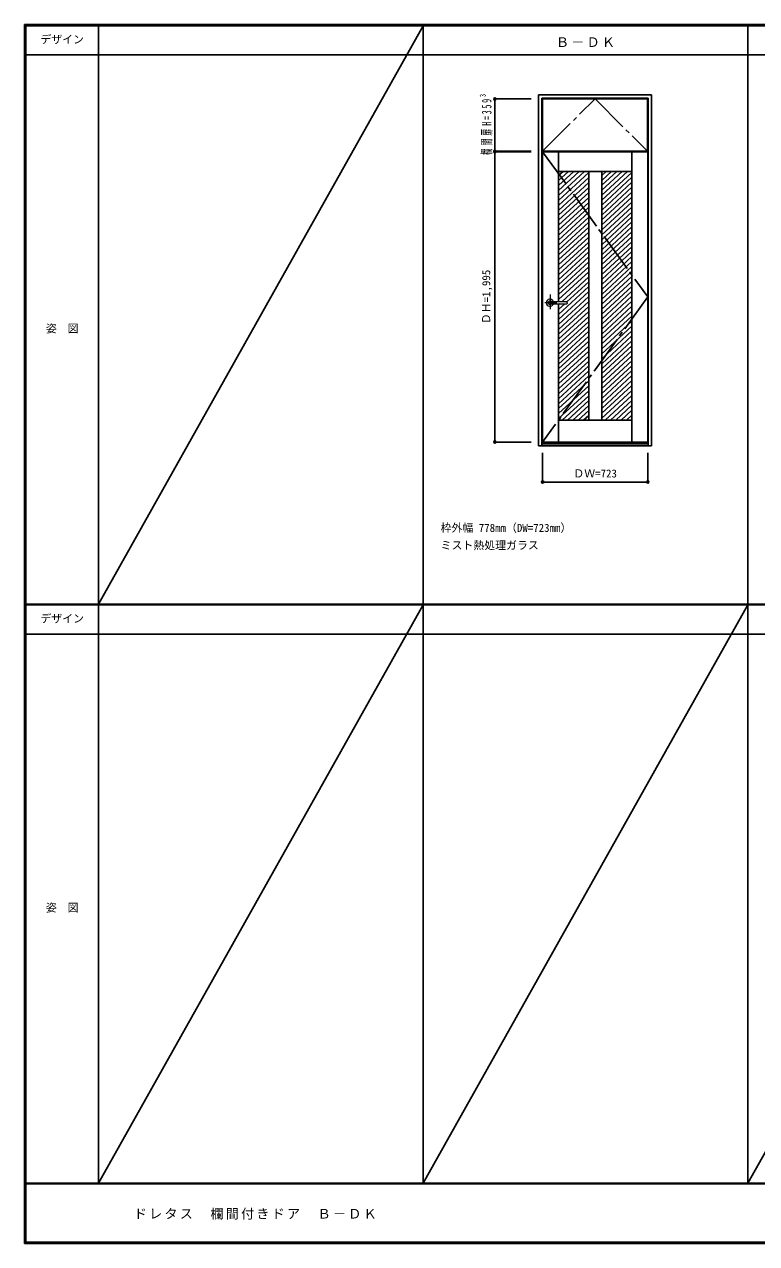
# Model space of a CAD drawing. Units: millimetres, scale not verified. Extents: x -6000 to 5700, y -4307 to 4175.
# Drawn here: x -6000 to -966, y -4205 to 4175 of the extents above; entities that cross this region are included whole.
import ezdxf
from ezdxf.enums import TextEntityAlignment as Align

# ---------------------------------------------------------------- set-up
doc = ezdxf.new("R2010")
doc.units = ezdxf.units.MM
doc.header["$LTSCALE"] = 30
doc.header["$PDMODE"] = 32
doc.header["$PDSIZE"] = 15
doc.linetypes.add('CHAIN1', pattern=[8, 5, -1, 1, -1])
doc.linetypes.add('CHAIN2', pattern=[12, 9, -1, 1, -1])
for name, color, linetype in [('0-2_扉', 7, 'Continuous'), ('0-4_枠', 3, 'Continuous'), ('0-7', 7, 'CHAIN2'), ('0-A_文字', 7, 'Continuous'), ('0-B_寸法', 7, 'Continuous'), ('0-C_ハッチ', 4, 'Continuous'), ('F-1_枠', 6, 'Continuous'), ('F-A_文字', 7, 'Continuous')]:
    doc.layers.add(name, color=color, linetype=linetype)
doc.layers.add('0-5_レバー', color=7, linetype='Continuous', lineweight=18)
doc.styles.add('ＭＳ ゴシック', font='')
doc.styles.get('ＭＳ ゴシック').set_extended_font_data('MS Gothic')

msp = doc.modelspace()

# ---------------------------------------------------------------- linework, layer by layer
at = {"layer": '0-2_扉', "color": 3}
for p, q in [((-2438.3, 3662.25), (-1715.3, 3662.25)), ((-2438.3, 3303.25), (-2438.3, 3662.25)), ((-1715.3, 3303.25), (-1715.3, 3662.25)), ((-2438.3, 3303.25), (-1715.3, 3303.25))]:
    msp.add_line(p, q, dxfattribs=at)
at = {"layer": '0-2_扉'}
for p, q in [((-2436.8, 1304.25), (-2436.8, 3299.25)), ((-2436.8, 3299.25), (-1713.8, 3299.25)), ((-2326.8, 2268.75), (-2326.8, 3299.25)), ((-1823.8, 1304.25), (-1823.8, 3299.25)), ((-1713.8, 1304.25), (-1713.8, 3299.25)), ((-2326.8, 3164.25), (-1823.8, 3164.25)), ((-2120.3, 3164.25), (-2120.3, 1454.25)), ((-2030.3, 3164.25), (-2030.3, 1454.25)), ((-2326.8, 1304.25), (-2326.8, 2254.75)), ((-2326.8, 1454.25), (-1823.8, 1454.25)), ((-2436.8, 1304.25), (-1713.8, 1304.25))]:
    msp.add_line(p, q, dxfattribs=at)
at = {"layer": '0-4_枠'}
for p, q in [((-2465.8, 3691.25), (-1687.8, 3691.25)), ((-2465.8, 1279.25), (-2465.8, 3691.25)), ((-1687.8, 1279.25), (-1687.8, 3691.25)), ((-2441.8, 3667.25), (-1711.8, 3667.25)), ((-2441.8, 1279.25), (-2441.8, 3667.25)), ((-1711.8, 1279.25), (-1711.8, 3667.25)), ((-2465.8, 1279.25), (-1687.8, 1279.25)), ((-2441.8, 1294.25), (-1711.8, 1294.25)), ((-2441.8, 1291.25), (-1711.8, 1291.25))]:
    msp.add_line(p, q, dxfattribs=at)
at = {"layer": '0-5_レバー', "color": 4, "linetype": 'CHAIN1'}
for p, q in [((-2386.3, 2318.21), (-2386.3, 2218.36)), ((-2339.5, 2261.75), (-2422.52, 2261.75))]:
    msp.add_line(p, q, dxfattribs=at)
at = {"layer": '0-5_レバー'}
for q in [(-2269.3, 2267.24), (-2269.3, 2256.25)]:
    msp.add_line((-2269.3, 2261.75), q, dxfattribs=at)
for points in [[(-2376.35, 2268.74), (-2377.11, 2269.53), (-2379.08, 2270.9), (-2381.33, 2271.91), (-2383.76, 2272.54), (-2386.3, 2272.75), (-2388.84, 2272.54), (-2391.28, 2271.91), (-2393.52, 2270.9), (-2395.49, 2269.53), (-2397.11, 2267.86), (-2398.31, 2265.96), (-2399.05, 2263.9), (-2399.3, 2261.75), (-2399.05, 2259.6), (-2398.31, 2257.54), (-2397.11, 2255.64), (-2395.49, 2253.97), (-2393.52, 2252.6), (-2391.28, 2251.59), (-2388.84, 2250.96), (-2386.3, 2250.75), (-2383.76, 2250.96), (-2381.33, 2251.59), (-2379.08, 2252.6), (-2377.11, 2253.97), (-2376.35, 2254.76)], [(-2270.8, 2268.75), (-2280.53, 2268.75), (-2290.71, 2268.75), (-2300.31, 2268.75), (-2309.3, 2268.75), (-2317.71, 2268.75), (-2325.52, 2268.75), (-2332.34, 2268.75), (-2338.64, 2268.75), (-2344.41, 2268.75), (-2349.65, 2268.75), (-2354.44, 2268.75), (-2359.1, 2268.75), (-2363.3, 2268.75), (-2367.05, 2268.75), (-2369.05, 2268.75), (-2370.9, 2268.75), (-2372.91, 2268.74), (-2375.32, 2268.74), (-2376.81, 2268.74), (-2378.35, 2268.74), (-2379.87, 2268.74), (-2380.97, 2268.74), (-2381.43, 2268.74), (-2381.43, 2268.73)], [(-2270.8, 2268.75), (-2279.88, 2268.75), (-2280.28, 2268.75)], [(-2381.28, 2254.76), (-2381.15, 2254.76), (-2380.71, 2254.76), (-2379.99, 2254.76), (-2378.97, 2254.76), (-2377.71, 2254.76), (-2376.36, 2254.76), (-2373.5, 2254.76), (-2370.52, 2254.75), (-2367.5, 2254.75), (-2364.46, 2254.75), (-2361.4, 2254.75), (-2358.31, 2254.75), (-2354.31, 2254.75), (-2349.9, 2254.75), (-2344.93, 2254.75), (-2339.4, 2254.75), (-2333.31, 2254.75), (-2326.66, 2254.75), (-2319.45, 2254.75), (-2310.86, 2254.75), (-2301.6, 2254.75), (-2291.67, 2254.75), (-2281.05, 2254.75), (-2270.8, 2254.75)]]:
    msp.add_lwpolyline(points, dxfattribs=at)
for centre, radius, start, end in [((-2386.3, 2261.75), 24.55, 16.59952, 343.36736), ((-2270.8, 2267.25), 1.5, 0.00847, 89.9163), ((-2270.8, 2267.25), 1.5, 360, 90.17419), ((-2270.8, 2256.25), 1.5, 270.16419, 0), ((-2270.8, 2256.25), 1.5, 269.91059, 359.99153)]:
    msp.add_arc(centre, radius, start, end, dxfattribs=at)
at = {"layer": '0-7'}
for p, q in [((-2438.3, 3303.25), (-2076.8, 3662.25)), ((-2076.8, 3662.25), (-1715.3, 3303.25))]:
    msp.add_line(p, q, dxfattribs=at)
msp.add_lwpolyline([(-2436.8, 3299.25), (-1713.8, 2301.75), (-2436.8, 1304.25)], dxfattribs=at)
at = {"layer": '0-B_寸法', "color": 4}
for p, q in [((-2765.8, 3662.25), (-2515.8, 3662.25)), ((-2765.8, 3303.25), (-2765.8, 3662.25)), ((-2765.8, 3303.25), (-2515.8, 3303.25)), ((-2765.8, 3299.25), (-2765.8, 1304.25)), ((-2765.8, 3299.25), (-2515.8, 3299.25)), ((-2765.8, 1304.25), (-2515.8, 1304.25)), ((-2436.8, 1029.25), (-2436.8, 1229.25))]:
    msp.add_line(p, q, dxfattribs=at)
msp.add_lwpolyline([(-2436.8, 1029.25), (-1713.8, 1029.25), (-1713.8, 1229.25)], dxfattribs=at)
at = {"layer": '0-B_寸法'}
for p in [(-2765.8, 3662.25), (-2765.8, 3303.25), (-2765.8, 3299.25), (-2765.8, 1304.25), (-2436.8, 1029.25), (-1713.8, 1029.25)]:
    msp.add_point(p, dxfattribs=at)
at = {"layer": '0-C_ハッチ'}
for p, q in [((-2258.66, 3164.25), (-2326.8, 3101.15)), ((-2221.86, 3164.25), (-2326.8, 3067.08)), ((-2185.06, 3164.25), (-2326.8, 3033.01)), ((-2148.27, 3164.25), (-2326.8, 2998.94)), ((-2295.45, 3164.25), (-2326.8, 3135.22)), ((-2120.3, 3156.07), (-2326.8, 2964.87)), ((-2120.3, 3122), (-2326.8, 2930.8)), ((-2001.08, 3164.25), (-2030.3, 3137.19)), ((-1964.28, 3164.25), (-2030.3, 3103.12)), ((-1927.49, 3164.25), (-2030.3, 3069.05)), ((-1890.69, 3164.25), (-2030.3, 3034.98)), ((-1853.89, 3164.25), (-2030.3, 3000.91)), ((-1823.8, 3158.04), (-2030.3, 2966.84)), ((-1823.8, 3123.97), (-2030.3, 2932.77)), ((-2120.3, 3087.93), (-2326.8, 2896.73)), ((-2120.3, 3053.86), (-2326.8, 2862.66)), ((-2120.3, 3019.79), (-2326.8, 2828.58)), ((-1823.8, 3089.9), (-2030.3, 2898.7)), ((-1823.8, 3055.83), (-2030.3, 2864.62)), ((-1823.8, 3021.76), (-2030.3, 2830.55)), ((-2120.3, 2985.72), (-2326.8, 2794.51)), ((-2120.3, 2951.65), (-2326.8, 2760.44)), ((-1823.8, 2987.69), (-2030.3, 2796.48)), ((-1823.8, 2953.62), (-2030.3, 2762.41)), ((-2120.3, 2917.58), (-2326.8, 2726.37)), ((-2120.3, 2883.5), (-2326.8, 2692.3)), ((-2120.3, 2849.43), (-2326.8, 2658.23)), ((-1823.8, 2919.54), (-2030.3, 2728.34)), ((-1823.8, 2885.47), (-2030.3, 2694.27)), ((-1823.8, 2851.4), (-2030.3, 2660.2)), ((-2120.3, 2815.36), (-2326.8, 2624.16)), ((-2120.3, 2781.29), (-2326.8, 2590.09)), ((-1823.8, 2817.33), (-2030.3, 2626.13)), ((-1823.8, 2783.26), (-2030.3, 2592.06)), ((-2120.3, 2747.22), (-2326.8, 2556.02)), ((-2120.3, 2713.15), (-2326.8, 2521.95)), ((-1823.8, 2749.19), (-2030.3, 2557.98)), ((-1823.8, 2715.12), (-2030.3, 2523.91)), ((-2120.3, 2679.08), (-2326.8, 2487.87)), ((-2120.3, 2645.01), (-2326.8, 2453.8)), ((-2120.3, 2610.94), (-2326.8, 2419.73)), ((-1823.8, 2681.05), (-2030.3, 2489.84)), ((-1823.8, 2646.98), (-2030.3, 2455.77)), ((-1823.8, 2612.9), (-2030.3, 2421.7)), ((-2120.3, 2576.86), (-2326.8, 2385.66)), ((-2120.3, 2542.79), (-2326.8, 2351.59)), ((-1823.8, 2578.83), (-2030.3, 2387.63)), ((-1823.8, 2544.76), (-2030.3, 2353.56)), ((-2120.3, 2508.72), (-2326.8, 2317.52)), ((-2120.3, 2474.65), (-2326.8, 2283.45)), ((-2120.3, 2440.58), (-2305.88, 2268.75)), ((-1823.8, 2510.69), (-2030.3, 2319.49)), ((-1823.8, 2476.62), (-2030.3, 2285.42)), ((-1823.8, 2442.55), (-2030.3, 2251.35)), ((-2120.3, 2372.44), (-2326.8, 2181.23)), ((-2120.3, 2406.51), (-2269.65, 2268.22)), ((-1823.8, 2408.48), (-2030.3, 2217.27)), ((-1823.8, 2374.41), (-2030.3, 2183.2)), ((-2120.3, 2338.37), (-2326.8, 2147.16)), ((-2120.3, 2304.3), (-2326.8, 2113.09)), ((-2120.3, 2270.23), (-2326.8, 2079.02)), ((-1823.8, 2340.34), (-2030.3, 2149.13)), ((-1823.8, 2306.27), (-2030.3, 2115.06)), ((-1823.8, 2272.19), (-2030.3, 2080.99)), ((-2284.2, 2254.75), (-2326.8, 2215.31)), ((-2321, 2254.75), (-2326.8, 2249.38)), ((-2120.3, 2236.15), (-2326.8, 2044.95)), ((-2120.3, 2202.08), (-2326.8, 2010.88)), ((-1823.8, 2238.12), (-2030.3, 2046.92)), ((-1823.8, 2204.05), (-2030.3, 2012.85)), ((-2120.3, 2168.01), (-2326.8, 1976.81)), ((-2120.3, 2133.94), (-2326.8, 1942.74)), ((-2120.3, 2099.87), (-2326.8, 1908.67)), ((-1823.8, 2169.98), (-2030.3, 1978.78)), ((-1823.8, 2135.91), (-2030.3, 1944.71)), ((-1823.8, 2101.84), (-2030.3, 1910.63)), ((-2120.3, 2065.8), (-2326.8, 1874.6)), ((-2120.3, 2031.73), (-2326.8, 1840.52)), ((-1823.8, 2067.77), (-2030.3, 1876.56)), ((-1823.8, 2033.7), (-2030.3, 1842.49)), ((-2120.3, 1997.66), (-2326.8, 1806.45)), ((-2120.3, 1963.59), (-2326.8, 1772.38)), ((-2120.3, 1929.51), (-2326.8, 1738.31)), ((-1823.8, 1999.63), (-2030.3, 1808.42)), ((-1823.8, 1965.55), (-2030.3, 1774.35)), ((-1823.8, 1931.48), (-2030.3, 1740.28)), ((-2120.3, 1895.44), (-2326.8, 1704.24)), ((-2120.3, 1861.37), (-2326.8, 1670.17)), ((-1823.8, 1897.41), (-2030.3, 1706.21)), ((-1823.8, 1863.34), (-2030.3, 1672.14)), ((-2120.3, 1827.3), (-2326.8, 1636.1)), ((-2120.3, 1793.23), (-2326.8, 1602.03)), ((-1823.8, 1829.27), (-2030.3, 1638.07)), ((-1823.8, 1795.2), (-2030.3, 1604)), ((-1823.8, 1761.13), (-2030.3, 1569.92)), ((-2120.3, 1759.16), (-2326.8, 1567.96)), ((-2120.3, 1725.09), (-2326.8, 1533.88)), ((-2120.3, 1691.02), (-2326.8, 1499.81)), ((-1823.8, 1727.06), (-2030.3, 1535.85)), ((-1823.8, 1692.99), (-2030.3, 1501.78)), ((-2120.3, 1656.95), (-2326.8, 1465.74)), ((-2120.3, 1622.88), (-2302.42, 1454.25)), ((-1823.8, 1658.92), (-2030.3, 1467.71)), ((-1823.8, 1624.84), (-2008.04, 1454.25)), ((-2120.3, 1588.8), (-2265.62, 1454.25)), ((-2120.3, 1554.73), (-2228.82, 1454.25)), ((-2120.3, 1520.66), (-2192.03, 1454.25)), ((-1823.8, 1590.77), (-1971.25, 1454.25)), ((-1823.8, 1556.7), (-1934.45, 1454.25)), ((-1823.8, 1522.63), (-1897.65, 1454.25)), ((-2120.3, 1486.59), (-2155.23, 1454.25)), ((-1823.8, 1488.56), (-1860.85, 1454.25))]:
    msp.add_line(p, q, dxfattribs=at)
at = {"layer": 'F-1_枠'}
for p, q in [((-6000, 4175), (5700, 4175)), ((-6000, 4175), (-6000, -4205)), ((-6000, 4170), (5700, 4170)), ((-6000, 4165), (5700, 4165)), ((-5995, 4175), (-5995, -4205)), ((-5990, 4175), (-5990, -4205)), ((-5490, 4175), (-5490, -3790)), ((-3258.4, 4175), (-3258.4, -3790)), ((-1026.8, 4175), (-1026.8, -3790)), ((-6000, 3965), (5700, 3965)), ((-6000, 190.5), (5700, 190.5)), ((-6000, 187.5), (5700, 187.5)), ((-6000, 184.5), (5700, 184.5)), ((-6000, -15.5), (5700, -15.5)), ((5700, -3790), (-6000, -3790)), ((5700, -3795), (-6000, -3795)), ((5700, -4195), (-6000, -4195)), ((5700, -4200), (-6000, -4200)), ((5700, -4205), (-6000, -4205))]:
    msp.add_line(p, q, dxfattribs=at)
at = {"layer": 'F-A_文字'}
for p, q in [((-3258.4, 4165), (-5490, 190.5)), ((-3258.4, 184.5), (-5490, -3790)), ((-1026.8, 184.5), (-3258.4, -3790)), ((-1026.8, -3790), (1204.8, 184.5))]:
    msp.add_line(p, q, dxfattribs=at)

# ---------------------------------------------------------------- texts
at = {"layer": '0-A_文字', "style": 'ＭＳ ゴシック'}
for s, p in [('枠外幅 778mm（DW=723mm）', (-3138.4, 670.5)), ('ミスト熱処理ガラス', (-3138.4, 550.5))]:
    msp.add_text(s, height=54.99, dxfattribs=at).set_placement(p, align=Align.BOTTOM_LEFT)
at = {"layer": '0-A_文字', "insert": (-2345.1, 4020), "char_height": 65.98, "attachment_point": 7, "style": 'ＭＳ ゴシック'}
msp.add_mtext('\\T1.17;Ｂ－ＤＫ', dxfattribs=at)
at = {"layer": '0-B_寸法', "style": 'ＭＳ ゴシック'}
msp.add_text('ＤＨ=1,995', height=54.99, rotation=90, dxfattribs=at).set_placement((-2780.8, 2114.25), align=Align.BOTTOM_LEFT)
msp.add_text('ＤＷ=723', height=54.99, dxfattribs=at).set_placement((-2225.8, 1044.25), align=Align.BOTTOM_LEFT)
at = {"layer": '0-B_寸法', "insert": (-2780.8, 3276.5), "char_height": 65.98, "attachment_point": 7, "rotation": 90, "style": 'ＭＳ ゴシック'}
msp.add_mtext('\\T1.46;\\W0.5;欄間扉H=359³', dxfattribs=at)
at = {"layer": 'F-A_文字', "style": 'ＭＳ ゴシック'}
for s, p in [('デザイン', (-5890, 4027.5)), ('姿\u3000図', (-5852.5, 2040.25)), ('デザイン', (-5890, 47)), ('姿\u3000図', (-5852.5, -1940.25))]:
    msp.add_text(s, height=54.99, dxfattribs=at).set_placement(p, align=Align.BOTTOM_LEFT)
at = {"layer": 'F-A_文字', "insert": (-5247.55, -4040), "char_height": 65.98, "attachment_point": 7, "style": 'ＭＳ ゴシック'}
msp.add_mtext('\\T1.17;ドレタス\u3000欄間付きドア\u3000Ｂ－ＤＫ', dxfattribs=at)

doc.saveas('drawing.dxf')
